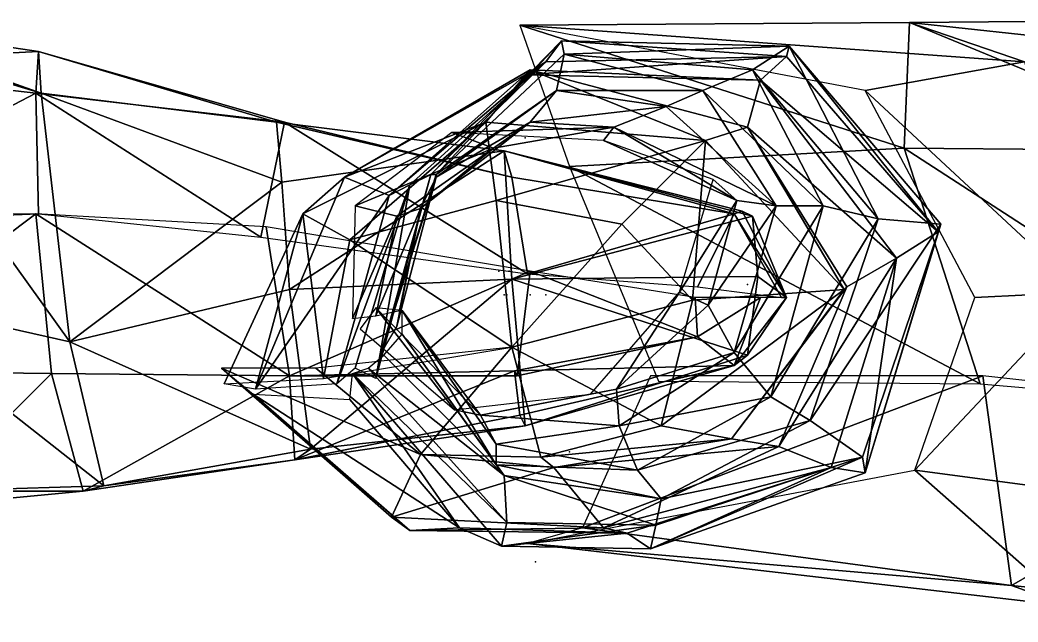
# Model space of a CAD drawing. Extents: x 4.9 to 9.1, y -6.1 to 13.5.
# Drawn here: x 5.782 to 6.418, y 2.019 to 2.402 of the extents above; entities that cross this region are included whole.
import ezdxf

# ---------------------------------------------------------------- set-up
doc = ezdxf.new("R2010")
doc.units = 0
doc.layers.get('0').update_dxf_attribs({"linetype": 'CONTINUOUS'})

msp = doc.modelspace()

# ---------------------------------------------------------------- linework, layer by layer
at = {"color": 0}
for p in [(6.10429, 2.32715, -2.50333), (6.08763, 2.24215, -3.86167), (6.08763, 2.24215, -3.86167), (6.08763, 2.24215, -4.085), (6.09429, 2.24215, -3.84667), (6.09429, 2.24215, -3.84667), (6.24596, 2.23382, -4.085), (6.09096, 2.22715, -2.51167), (6.09263, 2.22715, -2.51333), (6.10763, 2.22715, -2.54), (6.11763, 2.22715, -2.49667), (6.13263, 2.12715, -2.48833), (6.11096, 2.05715, -2.56167)]:
    msp.add_point(p, dxfattribs=at)
for points in [[(5.79429, 2.38215, -4.045), (5.66929, 2.40048, -4.08), (5.63263, 2.37382, -4.01833)], [(5.66929, 2.40048, -4.08), (5.79429, 2.38215, -4.045), (5.79596, 2.35548, -4.09333)], [(5.79596, 2.35548, -4.09333), (5.67429, 2.39215, -4.11833), (5.66929, 2.40048, -4.08)], [(6.10096, 2.39882, -2.50833), (6.34929, 2.40048, -2.495), (6.42263, 2.37548, -2.65667)], [(6.10096, 2.39882, -2.50833), (6.34596, 2.32048, -2.34667), (6.34929, 2.40048, -2.495)], [(6.34596, 2.32048, -2.34667), (6.10096, 2.39882, -2.50833), (6.13263, 2.30882, -2.36833)], [(6.42263, 2.37548, -2.65667), (6.32096, 2.35715, -2.64667), (6.10096, 2.39882, -2.50833)], [(6.54763, 2.31882, -2.33333), (6.34929, 2.40048, -2.495), (6.34596, 2.32048, -2.34667)], [(6.34929, 2.40048, -2.495), (6.55096, 2.40215, -2.48667), (6.59763, 2.37382, -2.65167)], [(6.34929, 2.40048, -2.495), (6.54763, 2.31882, -2.33333), (6.55096, 2.40215, -2.48667)], [(6.59763, 2.37382, -2.65167), (6.42263, 2.37548, -2.65667), (6.34929, 2.40048, -2.495)], [(5.67429, 2.39215, -4.11833), (5.79596, 2.35548, -4.09333), (5.81429, 2.19715, -4.10667)], [(5.81429, 2.19715, -4.10667), (5.68096, 2.22715, -4.14167), (5.67429, 2.39215, -4.11833)], [(6.11763, 2.37548, -2.92667), (6.12763, 2.38882, -3.08333), (6.04429, 2.30382, -3.09667)], [(6.04763, 2.30382, -3.25), (6.04429, 2.30382, -3.09667), (6.12763, 2.38882, -3.08333)], [(6.12763, 2.38882, -3.08333), (6.12929, 2.38048, -3.255), (6.04763, 2.30382, -3.25)], [(6.12763, 2.38882, -3.08333), (6.11763, 2.37548, -2.92667), (6.27096, 2.37882, -2.92667)], [(6.27096, 2.37882, -2.92667), (6.27263, 2.38548, -3.09167), (6.12763, 2.38882, -3.08333)], [(6.12929, 2.38048, -3.255), (6.12763, 2.38882, -3.08333), (6.27263, 2.38548, -3.09167)], [(6.27263, 2.38548, -3.09167), (6.24929, 2.37048, -3.25333), (6.12929, 2.38048, -3.255)], [(6.27263, 2.38548, -3.09167), (6.32929, 2.27548, -3.27333), (6.24929, 2.37048, -3.25333)], [(6.27263, 2.38548, -3.09167), (6.27096, 2.37882, -2.92667), (6.36763, 2.26715, -2.90667)], [(6.36763, 2.26715, -2.90667), (6.36929, 2.27215, -3.09833), (6.27263, 2.38548, -3.09167)], [(6.32929, 2.27548, -3.27333), (6.27263, 2.38548, -3.09167), (6.36929, 2.27215, -3.09833)], [(5.63263, 2.37382, -4.01833), (5.79263, 2.35548, -3.965), (5.79429, 2.38215, -4.045)], [(5.95096, 2.33715, -3.88667), (5.79429, 2.38215, -4.045), (5.79263, 2.35548, -3.965)], [(5.79429, 2.38215, -4.045), (5.95096, 2.33715, -3.88667), (5.94596, 2.33715, -4.005)], [(5.94596, 2.33715, -4.005), (5.79596, 2.35548, -4.09333), (5.79429, 2.38215, -4.045)], [(6.12429, 2.35715, -3.425), (6.04763, 2.30382, -3.25), (6.12929, 2.38048, -3.255)], [(6.27096, 2.37882, -2.92667), (6.10429, 2.36715, -2.76), (6.25429, 2.36382, -2.76)], [(6.10429, 2.36715, -2.76), (6.27096, 2.37882, -2.92667), (6.11763, 2.37548, -2.92667)], [(6.12929, 2.38048, -3.255), (6.21763, 2.35715, -3.42833), (6.12429, 2.35715, -3.425)], [(6.21763, 2.35715, -3.42833), (6.12929, 2.38048, -3.255), (6.24929, 2.37048, -3.25333)], [(6.25429, 2.36382, -2.76), (6.36763, 2.26715, -2.90667), (6.27096, 2.37882, -2.92667)], [(5.79263, 2.35548, -3.965), (5.63263, 2.37382, -4.01833), (5.63263, 2.27215, -4.025)], [(6.11763, 2.37548, -2.92667), (6.01763, 2.29048, -2.755), (6.10429, 2.36715, -2.76)], [(6.01763, 2.29048, -2.755), (6.11763, 2.37548, -2.92667), (6.03096, 2.29715, -2.92167)], [(6.04429, 2.30382, -3.09667), (6.03096, 2.29715, -2.92167), (6.11763, 2.37548, -2.92667)], [(6.32096, 2.35715, -2.64667), (6.42263, 2.37548, -2.65667), (6.45929, 2.22882, -2.72333)], [(6.07929, 2.33715, -2.41167), (6.10763, 2.37048, -2.59333), (5.98929, 2.30215, -2.57167)], [(6.10429, 2.36715, -2.76), (5.98929, 2.30215, -2.57167), (6.10763, 2.37048, -2.59333)], [(5.98929, 2.30215, -2.57167), (6.10429, 2.36715, -2.76), (6.01763, 2.29048, -2.755)], [(6.10763, 2.37048, -2.59333), (6.07929, 2.33715, -2.41167), (6.21929, 2.32548, -2.40333)], [(6.10763, 2.37048, -2.59333), (6.25429, 2.36382, -2.76), (6.10429, 2.36715, -2.76)], [(6.21929, 2.32548, -2.40333), (6.24596, 2.33382, -2.595), (6.10763, 2.37048, -2.59333)], [(6.25429, 2.36382, -2.76), (6.10763, 2.37048, -2.59333), (6.24596, 2.33382, -2.595)], [(6.24929, 2.37048, -3.25333), (6.29429, 2.28382, -3.43333), (6.21763, 2.35715, -3.42833)], [(6.29429, 2.28382, -3.43333), (6.24929, 2.37048, -3.25333), (6.32929, 2.27548, -3.27333)], [(6.24596, 2.33382, -2.595), (6.34096, 2.25048, -2.75), (6.25429, 2.36382, -2.76)], [(6.36763, 2.26715, -2.90667), (6.25429, 2.36382, -2.76), (6.34096, 2.25048, -2.75)], [(5.63263, 2.27215, -4.025), (5.79429, 2.27882, -3.925), (5.79263, 2.35548, -3.965)], [(5.79263, 2.35548, -3.965), (5.93596, 2.26382, -3.81167), (5.95096, 2.33715, -3.88667)], [(5.93596, 2.26382, -3.81167), (5.79263, 2.35548, -3.965), (5.79429, 2.27882, -3.925)], [(5.79596, 2.35548, -4.09333), (5.94596, 2.33715, -4.005), (5.94929, 2.29882, -4.07167)], [(5.94929, 2.29882, -4.07167), (5.81429, 2.19715, -4.10667), (5.79596, 2.35548, -4.09333)], [(6.04763, 2.30382, -3.25), (6.12429, 2.35715, -3.425), (6.04763, 2.30215, -3.40833)], [(6.10763, 2.33715, -3.57167), (6.04763, 2.30215, -3.40833), (6.12429, 2.35715, -3.425)], [(6.12429, 2.35715, -3.425), (6.19429, 2.34715, -3.57), (6.10763, 2.33715, -3.57167)], [(6.19429, 2.34715, -3.57), (6.12429, 2.35715, -3.425), (6.21763, 2.35715, -3.42833)], [(6.21763, 2.35715, -3.42833), (6.26429, 2.28382, -3.56667), (6.19429, 2.34715, -3.57)], [(6.26429, 2.28382, -3.56667), (6.21763, 2.35715, -3.42833), (6.29429, 2.28382, -3.43333)], [(6.45929, 2.22882, -2.72333), (6.39096, 2.22548, -2.69167), (6.32096, 2.35715, -2.64667)], [(6.16096, 2.33382, -3.72333), (6.10763, 2.33715, -3.57167), (6.19429, 2.34715, -3.57)], [(6.16096, 2.33382, -3.72333), (6.19429, 2.34715, -3.57), (6.26429, 2.28382, -3.56667)], [(6.10596, 2.24048, -3.71), (5.95096, 2.33715, -3.88667), (5.93596, 2.26382, -3.81167)], [(5.94596, 2.33715, -4.005), (6.09596, 2.30215, -3.845), (6.09096, 2.31882, -3.975)], [(6.09096, 2.31882, -3.975), (5.94929, 2.29882, -4.07167), (5.94596, 2.33715, -4.005)], [(6.09596, 2.30215, -3.845), (5.94596, 2.33715, -4.005), (5.95096, 2.33715, -3.88667)], [(5.95096, 2.33715, -3.88667), (6.10596, 2.24048, -3.71), (6.09596, 2.30215, -3.845)], [(5.99263, 2.26215, -2.33167), (6.07929, 2.33715, -2.41167), (5.96263, 2.27882, -2.425)], [(5.98929, 2.30215, -2.57167), (5.96263, 2.27882, -2.425), (6.07929, 2.33715, -2.41167)], [(6.07929, 2.33715, -2.41167), (5.99263, 2.26215, -2.33167), (6.08596, 2.28715, -2.32167)], [(6.04763, 2.30215, -3.40833), (6.10763, 2.33715, -3.57167), (6.03763, 2.28215, -3.57667)], [(6.08429, 2.32048, -3.71333), (6.03763, 2.28215, -3.57667), (6.10763, 2.33715, -3.57167)], [(6.08596, 2.28715, -2.32167), (6.21929, 2.32548, -2.40333), (6.07929, 2.33715, -2.41167)], [(6.10763, 2.33715, -3.57167), (6.16096, 2.33382, -3.72333), (6.08429, 2.32048, -3.71333)], [(6.08429, 2.32048, -3.71333), (6.05763, 2.33048, -3.83333), (5.99596, 2.28382, -3.80167)], [(6.05763, 2.33048, -3.83333), (6.08429, 2.32048, -3.71333), (6.16096, 2.33382, -3.72333)], [(6.16096, 2.33382, -3.72333), (6.15429, 2.32548, -3.82333), (6.05763, 2.33048, -3.83333)], [(6.15429, 2.32548, -3.82333), (6.16096, 2.33382, -3.72333), (6.23929, 2.28715, -3.72833)], [(6.26429, 2.28382, -3.56667), (6.23929, 2.28715, -3.72833), (6.16096, 2.33382, -3.72333)], [(6.24596, 2.33382, -2.595), (6.21929, 2.32548, -2.40333), (6.30763, 2.23048, -2.41667)], [(6.30763, 2.23048, -2.41667), (6.30929, 2.23215, -2.55833), (6.24596, 2.33382, -2.595)], [(6.34096, 2.25048, -2.75), (6.24596, 2.33382, -2.595), (6.30929, 2.23215, -2.55833)], [(6.21929, 2.32548, -2.40333), (6.08596, 2.28715, -2.32167), (6.16596, 2.27215, -2.29833)], [(6.23929, 2.28715, -3.72833), (6.22429, 2.30048, -3.79833), (6.15429, 2.32548, -3.82333)], [(6.21929, 2.32548, -2.40333), (6.16596, 2.27215, -2.29833), (6.21096, 2.22382, -2.29167)], [(6.21096, 2.22382, -2.29167), (6.30763, 2.23048, -2.41667), (6.21929, 2.32548, -2.40333)], [(5.94929, 2.29882, -4.07167), (6.09096, 2.31882, -3.975), (6.09096, 2.31882, -4.075)], [(6.09096, 2.31882, -4.075), (5.95429, 2.23048, -4.09667), (5.94929, 2.29882, -4.07167)], [(5.95429, 2.23048, -4.09667), (6.09096, 2.31882, -4.075), (6.09596, 2.23715, -4.125)], [(5.99596, 2.28382, -3.80167), (6.02263, 2.27715, -3.69167), (6.08429, 2.32048, -3.71333)], [(6.03763, 2.28215, -3.57667), (6.08429, 2.32048, -3.71333), (6.02263, 2.27715, -3.69167)], [(6.09096, 2.31882, -3.975), (6.23763, 2.27882, -3.82333), (6.24263, 2.28048, -3.97667)], [(6.09096, 2.31882, -4.075), (6.24263, 2.28048, -3.97667), (6.24929, 2.27715, -4.06667)], [(6.24929, 2.27715, -4.06667), (6.09596, 2.23715, -4.125), (6.09096, 2.31882, -4.075)], [(6.24263, 2.28048, -3.97667), (6.09096, 2.31882, -4.075), (6.09096, 2.31882, -3.975)], [(6.23763, 2.27882, -3.82333), (6.09096, 2.31882, -3.975), (6.09596, 2.30215, -3.845)], [(6.13263, 2.30882, -2.36833), (6.39429, 2.17048, -2.29833), (6.34596, 2.32048, -2.34667)], [(6.34596, 2.32048, -2.34667), (6.60596, 2.15215, -2.27), (6.54763, 2.31882, -2.33333)], [(6.60596, 2.15215, -2.27), (6.34596, 2.32048, -2.34667), (6.39429, 2.17048, -2.29833)], [(6.39429, 2.17048, -2.29833), (6.13263, 2.30882, -2.36833), (6.18929, 2.17215, -2.30667)], [(6.03096, 2.29715, -2.92167), (6.04429, 2.30382, -3.09667), (6.00929, 2.17382, -3.08667)], [(6.01263, 2.19048, -3.24833), (6.00929, 2.17382, -3.08667), (6.04429, 2.30382, -3.09667)], [(6.04429, 2.30382, -3.09667), (6.04763, 2.30382, -3.25), (6.01263, 2.19048, -3.24833)], [(6.04763, 2.30215, -3.40833), (6.01263, 2.19048, -3.24833), (6.04763, 2.30382, -3.25)], [(5.81429, 2.19715, -4.10667), (5.94929, 2.29882, -4.07167), (5.95429, 2.23048, -4.09667)], [(5.96263, 2.27882, -2.425), (5.98929, 2.30215, -2.57167), (5.93263, 2.16715, -2.57167)], [(6.01763, 2.29048, -2.755), (5.93263, 2.16715, -2.57167), (5.98929, 2.30215, -2.57167)], [(6.03096, 2.29715, -2.92167), (5.98429, 2.17048, -2.755), (6.01763, 2.29048, -2.755)], [(5.98429, 2.17048, -2.755), (6.03096, 2.29715, -2.92167), (5.99596, 2.18048, -2.91167)], [(6.00929, 2.17382, -3.08667), (5.99596, 2.18048, -2.91167), (6.03096, 2.29715, -2.92167)], [(6.01263, 2.19048, -3.24833), (6.04763, 2.30215, -3.40833), (6.02263, 2.20715, -3.4)], [(6.03763, 2.28215, -3.57667), (6.02263, 2.20715, -3.4), (6.04763, 2.30215, -3.40833)], [(6.23763, 2.27882, -3.82333), (6.09596, 2.30215, -3.845), (6.10596, 2.24048, -3.71)], [(6.23929, 2.28715, -3.72833), (6.20263, 2.22882, -3.845), (6.22429, 2.30048, -3.79833)], [(5.93263, 2.16715, -2.57167), (6.01763, 2.29048, -2.755), (5.98429, 2.17048, -2.755)], [(6.09596, 2.19382, -2.27667), (6.08596, 2.28715, -2.32167), (5.99263, 2.26215, -2.33167)], [(6.02263, 2.27715, -3.69167), (5.99596, 2.28382, -3.80167), (5.99429, 2.21215, -3.75833)], [(6.09596, 2.19382, -2.27667), (6.16596, 2.27215, -2.29833), (6.08596, 2.28715, -2.32167)], [(6.20263, 2.22882, -3.845), (6.23929, 2.28715, -3.72833), (6.22096, 2.22048, -3.74)], [(6.26429, 2.28382, -3.56667), (6.22096, 2.22048, -3.74), (6.23929, 2.28715, -3.72833)], [(6.22096, 2.22048, -3.74), (6.26429, 2.28382, -3.56667), (6.23763, 2.19048, -3.57833)], [(6.23763, 2.19048, -3.57833), (6.29429, 2.28382, -3.43333), (6.26096, 2.16215, -3.43167)], [(6.29429, 2.28382, -3.43333), (6.23763, 2.19048, -3.57833), (6.26429, 2.28382, -3.56667)], [(6.32929, 2.27548, -3.27333), (6.26096, 2.16215, -3.43167), (6.29429, 2.28382, -3.43333)], [(5.79263, 2.27882, -3.92333), (5.63763, 2.27715, -4.02333), (5.65929, 2.17882, -4.05333)], [(5.65929, 2.17882, -4.05333), (5.80263, 2.17715, -3.965), (5.79263, 2.27882, -3.92333)], [(5.79263, 2.27882, -3.92333), (5.95429, 2.17548, -3.88), (5.93929, 2.27048, -3.81833)], [(5.95429, 2.17548, -3.88), (5.79263, 2.27882, -3.92333), (5.80263, 2.17715, -3.965)], [(5.97596, 2.17382, -2.33833), (5.96263, 2.27882, -2.425), (5.91263, 2.17048, -2.42167)], [(5.93263, 2.16715, -2.57167), (5.91263, 2.17048, -2.42167), (5.96263, 2.27882, -2.425)], [(5.96263, 2.27882, -2.425), (5.97596, 2.17382, -2.33833), (5.99263, 2.26215, -2.33167)], [(5.99429, 2.21215, -3.75833), (6.00929, 2.21382, -3.68833), (6.02263, 2.27715, -3.69167)], [(6.00929, 2.21382, -3.68833), (6.02429, 2.21715, -3.555), (6.03763, 2.28215, -3.57667)], [(6.03763, 2.28215, -3.57667), (6.02263, 2.27715, -3.69167), (6.00929, 2.21382, -3.68833)], [(6.02263, 2.20715, -3.4), (6.03763, 2.28215, -3.57667), (6.02429, 2.21715, -3.555)], [(6.09596, 2.23715, -4.125), (6.24929, 2.27715, -4.06667), (6.25263, 2.23882, -4.09)], [(6.10596, 2.24048, -3.71), (6.21429, 2.23215, -3.74), (6.23763, 2.27882, -3.82333)], [(6.26763, 2.22548, -4.05333), (6.23763, 2.27882, -3.82333), (6.21429, 2.23215, -3.74)], [(6.27096, 2.22548, -3.98833), (6.24263, 2.28048, -3.97667), (6.23763, 2.27882, -3.82333)], [(6.23763, 2.27882, -3.82333), (6.26763, 2.22548, -4.05333), (6.27096, 2.22548, -3.98833)], [(6.27096, 2.22548, -3.98833), (6.24929, 2.27715, -4.06667), (6.24263, 2.28048, -3.97667)], [(6.27096, 2.22548, -3.98833), (6.25263, 2.23882, -4.09), (6.24929, 2.27715, -4.06667)], [(6.09596, 2.19382, -2.27667), (6.21096, 2.22382, -2.29167), (6.16596, 2.27215, -2.29833)], [(6.26096, 2.16215, -3.43167), (6.32929, 2.27548, -3.27333), (6.28596, 2.14715, -3.27667)], [(6.36929, 2.27215, -3.09833), (6.28596, 2.14715, -3.27667), (6.32929, 2.27548, -3.27333)], [(6.28596, 2.14715, -3.27667), (6.36929, 2.27215, -3.09833), (6.31929, 2.12382, -3.09)], [(6.32096, 2.11382, -2.89833), (6.31929, 2.12382, -3.09), (6.36929, 2.27215, -3.09833)], [(6.36929, 2.27215, -3.09833), (6.36763, 2.26715, -2.90667), (6.32096, 2.11382, -2.89833)], [(6.10763, 2.24215, -3.71167), (5.93929, 2.27048, -3.81833), (5.95429, 2.17548, -3.88)], [(6.34096, 2.25048, -2.75), (6.32096, 2.11382, -2.89833), (6.36763, 2.26715, -2.90667)], [(6.09596, 2.19382, -2.27667), (5.99263, 2.26215, -2.33167), (5.97596, 2.17382, -2.33833)], [(6.34096, 2.25048, -2.75), (6.30929, 2.23215, -2.55833), (6.26596, 2.13048, -2.56333)], [(6.26596, 2.13048, -2.56333), (6.29929, 2.11715, -2.73167), (6.34096, 2.25048, -2.75)], [(6.32096, 2.11382, -2.89833), (6.34096, 2.25048, -2.75), (6.29929, 2.11715, -2.73167)], [(5.95429, 2.17548, -3.88), (6.09929, 2.17548, -3.85667), (6.10763, 2.24215, -3.71167)], [(6.09596, 2.23715, -4.125), (6.25263, 2.23882, -4.09), (6.24596, 2.18882, -4.06833)], [(6.21429, 2.20048, -3.84833), (6.10763, 2.24215, -3.71167), (6.09929, 2.17548, -3.85667)], [(6.10763, 2.24215, -3.71167), (6.21429, 2.20048, -3.84833), (6.21263, 2.22548, -3.745)], [(6.27096, 2.22548, -3.98833), (6.24596, 2.18882, -4.06833), (6.25263, 2.23882, -4.09)], [(6.09596, 2.23715, -4.125), (5.96763, 2.12882, -4.09), (5.95429, 2.23048, -4.09667)], [(5.96763, 2.12882, -4.09), (6.09596, 2.23715, -4.125), (6.10429, 2.14382, -4.085)], [(6.24596, 2.18882, -4.06833), (6.10429, 2.14382, -4.085), (6.09596, 2.23715, -4.125)], [(5.68096, 2.22715, -4.14167), (5.81429, 2.19715, -4.10667), (5.83596, 2.10548, -4.115)], [(5.83596, 2.10548, -4.115), (5.72429, 2.10215, -4.13167), (5.68096, 2.22715, -4.14167)], [(5.81429, 2.19715, -4.10667), (5.95429, 2.23048, -4.09667), (5.96763, 2.12882, -4.09)], [(6.16263, 2.16715, -3.72833), (6.14596, 2.16382, -3.87), (6.20263, 2.22882, -3.845)], [(6.20263, 2.22882, -3.845), (6.22096, 2.22048, -3.74), (6.16263, 2.16715, -3.72833)], [(6.30763, 2.23048, -2.41667), (6.21096, 2.22382, -2.29167), (6.19096, 2.14382, -2.31333)], [(6.19096, 2.14382, -2.31333), (6.23596, 2.13548, -2.41333), (6.30763, 2.23048, -2.41667)], [(6.30929, 2.23215, -2.55833), (6.30763, 2.23048, -2.41667), (6.23596, 2.13548, -2.41333)], [(6.23596, 2.13548, -2.41333), (6.26596, 2.13048, -2.56333), (6.30929, 2.23215, -2.55833)], [(6.35263, 2.11548, -2.66833), (6.45929, 2.22882, -2.72333), (6.46596, 2.10048, -2.68333)], [(6.45929, 2.22882, -2.72333), (6.35263, 2.11548, -2.66833), (6.39096, 2.22548, -2.69167)], [(6.09596, 2.19382, -2.27667), (6.19096, 2.14382, -2.31333), (6.21096, 2.22382, -2.29167)], [(6.23763, 2.19048, -3.57833), (6.16263, 2.16715, -3.72833), (6.22096, 2.22048, -3.74)], [(6.25429, 2.22548, -3.84), (6.21263, 2.22548, -3.745), (6.21429, 2.20048, -3.84833)], [(6.25429, 2.22548, -3.84), (6.21429, 2.20048, -3.84833), (6.23763, 2.18215, -3.98833)], [(6.23763, 2.18215, -3.98833), (6.27096, 2.22548, -3.98833), (6.25429, 2.22548, -3.84)], [(6.27096, 2.22548, -3.98833), (6.23763, 2.18215, -3.98833), (6.24596, 2.18882, -4.06833)], [(6.00929, 2.21882, -3.69167), (5.99929, 2.20548, -3.75833), (6.05929, 2.15382, -3.82833)], [(6.02596, 2.21715, -3.555), (6.00929, 2.21882, -3.69167), (6.07596, 2.15048, -3.71333)], [(6.05929, 2.15382, -3.82833), (6.07596, 2.15048, -3.71333), (6.00929, 2.21882, -3.69167)], [(6.02596, 2.21715, -3.555), (6.08596, 2.11882, -3.42333), (6.02596, 2.20215, -3.40667)], [(6.08596, 2.11882, -3.42333), (6.02596, 2.21715, -3.555), (6.08596, 2.13215, -3.57)], [(6.07596, 2.15048, -3.71333), (6.08596, 2.13215, -3.57), (6.02596, 2.21715, -3.555)], [(6.02596, 2.20215, -3.40667), (6.09096, 2.11215, -3.24667), (6.01429, 2.18882, -3.25)], [(6.09096, 2.11215, -3.24667), (6.02596, 2.20215, -3.40667), (6.08596, 2.11882, -3.42333)], [(5.96763, 2.12882, -4.09), (5.83596, 2.10548, -4.115), (5.81429, 2.19715, -4.10667)], [(6.09763, 2.17882, -3.85667), (6.23763, 2.18215, -3.98833), (6.21429, 2.20048, -3.84833)], [(6.21429, 2.20048, -3.84833), (6.09929, 2.17548, -3.85667), (6.09763, 2.17882, -3.85667)], [(6.09596, 2.19382, -2.27667), (5.97096, 2.18048, -2.33833), (6.03763, 2.12548, -2.31333)], [(6.00429, 2.18048, -3.08667), (6.01429, 2.18882, -3.25), (6.09096, 2.11215, -3.24667)], [(6.09596, 2.19382, -2.27667), (6.03763, 2.12548, -2.31333), (6.11429, 2.12382, -2.31333)], [(6.09596, 2.19382, -2.27667), (6.11429, 2.12382, -2.31333), (6.19096, 2.14382, -2.31333)], [(6.10429, 2.14382, -4.085), (6.24596, 2.18882, -4.06833), (6.23763, 2.18215, -3.98833)], [(6.16263, 2.16715, -3.72833), (6.23763, 2.19048, -3.57833), (6.16429, 2.14382, -3.58167)], [(6.26096, 2.16215, -3.43167), (6.16429, 2.14382, -3.58167), (6.23763, 2.19048, -3.57833)], [(6.23763, 2.18215, -3.98833), (6.09763, 2.17882, -3.85667), (6.10096, 2.15048, -4)], [(6.23763, 2.18215, -3.98833), (6.10096, 2.15048, -4), (6.10429, 2.14382, -4.085)], [(5.80263, 2.17715, -3.965), (5.65929, 2.17882, -4.05333), (5.71763, 2.09215, -4.105)], [(5.71763, 2.09215, -4.105), (5.82263, 2.10215, -4.07333), (5.80263, 2.17715, -3.965)], [(5.95429, 2.17548, -3.88), (5.80263, 2.17715, -3.965), (5.82263, 2.10215, -4.07333)], [(5.82263, 2.10215, -4.07333), (5.95763, 2.12215, -4.02667), (5.95429, 2.17548, -3.88)], [(5.91096, 2.18048, -2.42167), (6.03763, 2.12548, -2.31333), (5.97096, 2.18048, -2.33833)], [(6.03763, 2.12548, -2.31333), (5.91096, 2.18048, -2.42167), (6.01929, 2.08548, -2.41667)], [(6.03096, 2.07715, -2.56667), (6.01929, 2.08548, -2.41667), (5.91096, 2.18048, -2.42167)], [(5.91096, 2.18048, -2.42167), (5.93096, 2.16382, -2.56333), (6.03096, 2.07715, -2.56667)], [(5.95429, 2.17548, -3.88), (6.09763, 2.17882, -3.85667), (6.09929, 2.17548, -3.85667)], [(6.09763, 2.17882, -3.85667), (5.95429, 2.17548, -3.88), (5.95763, 2.12215, -4.02667)], [(5.95763, 2.12215, -4.02667), (6.10096, 2.15048, -4), (6.09763, 2.17882, -3.85667)], [(5.99429, 2.17715, -2.91167), (6.06263, 2.07882, -2.75), (5.99263, 2.16048, -2.76167)], [(5.99429, 2.17715, -2.91167), (6.00429, 2.18048, -3.08667), (6.09263, 2.08215, -3.08333)], [(6.06263, 2.07882, -2.75), (5.99429, 2.17715, -2.91167), (6.08929, 2.06715, -2.90833)], [(6.09263, 2.08215, -3.08333), (6.08929, 2.06715, -2.90833), (5.99429, 2.17715, -2.91167)], [(6.09096, 2.11215, -3.24667), (6.09263, 2.08215, -3.08333), (6.00429, 2.18048, -3.08667)], [(6.14096, 2.07882, -2.40167), (6.41429, 2.04215, -2.38167), (6.39596, 2.17548, -2.29333)], [(6.39596, 2.17548, -2.29333), (6.18429, 2.17548, -2.31), (6.14096, 2.07882, -2.40167)], [(6.60596, 2.15215, -2.27), (6.39596, 2.17548, -2.29333), (6.41429, 2.04215, -2.38167)], [(6.06263, 2.07882, -2.75), (6.03096, 2.07715, -2.56667), (5.93096, 2.16382, -2.56333)], [(5.93096, 2.16382, -2.56333), (5.99263, 2.16048, -2.76167), (6.06263, 2.07882, -2.75)], [(6.07596, 2.15048, -3.71333), (6.05929, 2.15382, -3.82833), (6.14596, 2.16382, -3.87)], [(6.16429, 2.14382, -3.58167), (6.07596, 2.15048, -3.71333), (6.16263, 2.16715, -3.72833)], [(6.14596, 2.16382, -3.87), (6.16263, 2.16715, -3.72833), (6.07596, 2.15048, -3.71333)], [(6.16429, 2.14382, -3.58167), (6.26096, 2.16215, -3.43167), (6.17596, 2.11548, -3.42833)], [(6.28596, 2.14715, -3.27667), (6.17596, 2.11548, -3.42833), (6.26096, 2.16215, -3.43167)], [(5.95763, 2.12215, -4.02667), (6.10429, 2.14382, -4.085), (6.10096, 2.15048, -4)], [(6.07596, 2.15048, -3.71333), (6.16429, 2.14382, -3.58167), (6.08596, 2.13215, -3.57)], [(6.41429, 2.04215, -2.38167), (6.64263, 2.01882, -2.38667), (6.60596, 2.15215, -2.27)], [(6.10429, 2.14382, -4.085), (5.95763, 2.12215, -4.02667), (5.96763, 2.12882, -4.09)], [(6.17596, 2.11548, -3.42833), (6.08596, 2.13215, -3.57), (6.16429, 2.14382, -3.58167)], [(6.23596, 2.13548, -2.41333), (6.19096, 2.14382, -2.31333), (6.11429, 2.12382, -2.31333)], [(6.17596, 2.11548, -3.42833), (6.28596, 2.14715, -3.27667), (6.19096, 2.09715, -3.27)], [(6.31929, 2.12382, -3.09), (6.19096, 2.09715, -3.27), (6.28596, 2.14715, -3.27667)], [(6.08596, 2.13215, -3.57), (6.17596, 2.11548, -3.42833), (6.08596, 2.11882, -3.42333)], [(6.11429, 2.12382, -2.31333), (6.12263, 2.11715, -2.415), (6.23596, 2.13548, -2.41333)], [(6.26596, 2.13048, -2.56333), (6.23596, 2.13548, -2.41333), (6.12263, 2.11715, -2.415)], [(5.83596, 2.10548, -4.115), (5.96763, 2.12882, -4.09), (5.95763, 2.12215, -4.02667)], [(6.03763, 2.12548, -2.31333), (6.01929, 2.08548, -2.41667), (6.12263, 2.11715, -2.415)], [(6.12263, 2.11715, -2.415), (6.11429, 2.12382, -2.31333), (6.03763, 2.12548, -2.31333)], [(6.12263, 2.11715, -2.415), (6.15429, 2.07882, -2.575), (6.26596, 2.13048, -2.56333)], [(6.29929, 2.11715, -2.73167), (6.26596, 2.13048, -2.56333), (6.15429, 2.07882, -2.575)], [(5.95763, 2.12215, -4.02667), (5.82263, 2.10215, -4.07333), (5.83596, 2.10548, -4.115)], [(6.08596, 2.11882, -3.42333), (6.19096, 2.09715, -3.27), (6.09096, 2.11215, -3.24667)], [(6.19096, 2.09715, -3.27), (6.08596, 2.11882, -3.42333), (6.17596, 2.11548, -3.42833)], [(6.31929, 2.12382, -3.09), (6.32096, 2.11382, -2.89833), (6.18429, 2.06548, -2.90833)], [(6.18429, 2.06548, -2.90833), (6.18763, 2.08048, -3.09167), (6.31929, 2.12382, -3.09)], [(6.19096, 2.09715, -3.27), (6.31929, 2.12382, -3.09), (6.18763, 2.08048, -3.09167)], [(6.15429, 2.07882, -2.575), (6.12263, 2.11715, -2.415), (6.01929, 2.08548, -2.41667)], [(6.09096, 2.11215, -3.24667), (6.18763, 2.08048, -3.09167), (6.09263, 2.08215, -3.08333)], [(6.18763, 2.08048, -3.09167), (6.09096, 2.11215, -3.24667), (6.19096, 2.09715, -3.27)], [(6.45096, 2.02882, -2.54667), (6.10596, 2.06882, -2.55167), (6.35263, 2.11548, -2.66833)], [(6.15429, 2.07882, -2.575), (6.16929, 2.07548, -2.74167), (6.29929, 2.11715, -2.73167)], [(6.18429, 2.06548, -2.90833), (6.29929, 2.11715, -2.73167), (6.16929, 2.07548, -2.74167)], [(6.29929, 2.11715, -2.73167), (6.18429, 2.06548, -2.90833), (6.32096, 2.11382, -2.89833)], [(6.35263, 2.11548, -2.66833), (6.46596, 2.10048, -2.68333), (6.45096, 2.02882, -2.54667)], [(5.72429, 2.10215, -4.13167), (5.83596, 2.10548, -4.115), (5.82263, 2.10215, -4.07333)], [(5.82263, 2.10215, -4.07333), (5.71763, 2.09215, -4.105), (5.72429, 2.10215, -4.13167)], [(6.01929, 2.08548, -2.41667), (6.03096, 2.07715, -2.56667), (6.15429, 2.07882, -2.575)], [(6.08929, 2.06715, -2.90833), (6.09263, 2.08215, -3.08333), (6.18763, 2.08048, -3.09167)], [(6.18763, 2.08048, -3.09167), (6.18429, 2.06548, -2.90833), (6.08929, 2.06715, -2.90833)], [(6.16929, 2.07548, -2.74167), (6.15429, 2.07882, -2.575), (6.03096, 2.07715, -2.56667)], [(6.03096, 2.07715, -2.56667), (6.06263, 2.07882, -2.75), (6.16929, 2.07548, -2.74167)], [(6.08929, 2.06715, -2.90833), (6.16929, 2.07548, -2.74167), (6.06263, 2.07882, -2.75)], [(6.16929, 2.07548, -2.74167), (6.08929, 2.06715, -2.90833), (6.18429, 2.06548, -2.90833)], [(6.41429, 2.04215, -2.38167), (6.14096, 2.07882, -2.40167), (6.10596, 2.06882, -2.55167)], [(6.10596, 2.06882, -2.55167), (6.45096, 2.02882, -2.54667), (6.41429, 2.04215, -2.38167)], [(6.64263, 2.01882, -2.38667), (6.41429, 2.04215, -2.38167), (6.45096, 2.02882, -2.54667)]]:
    msp.add_3dface(points, dxfattribs=at)

doc.saveas('drawing.dxf')
